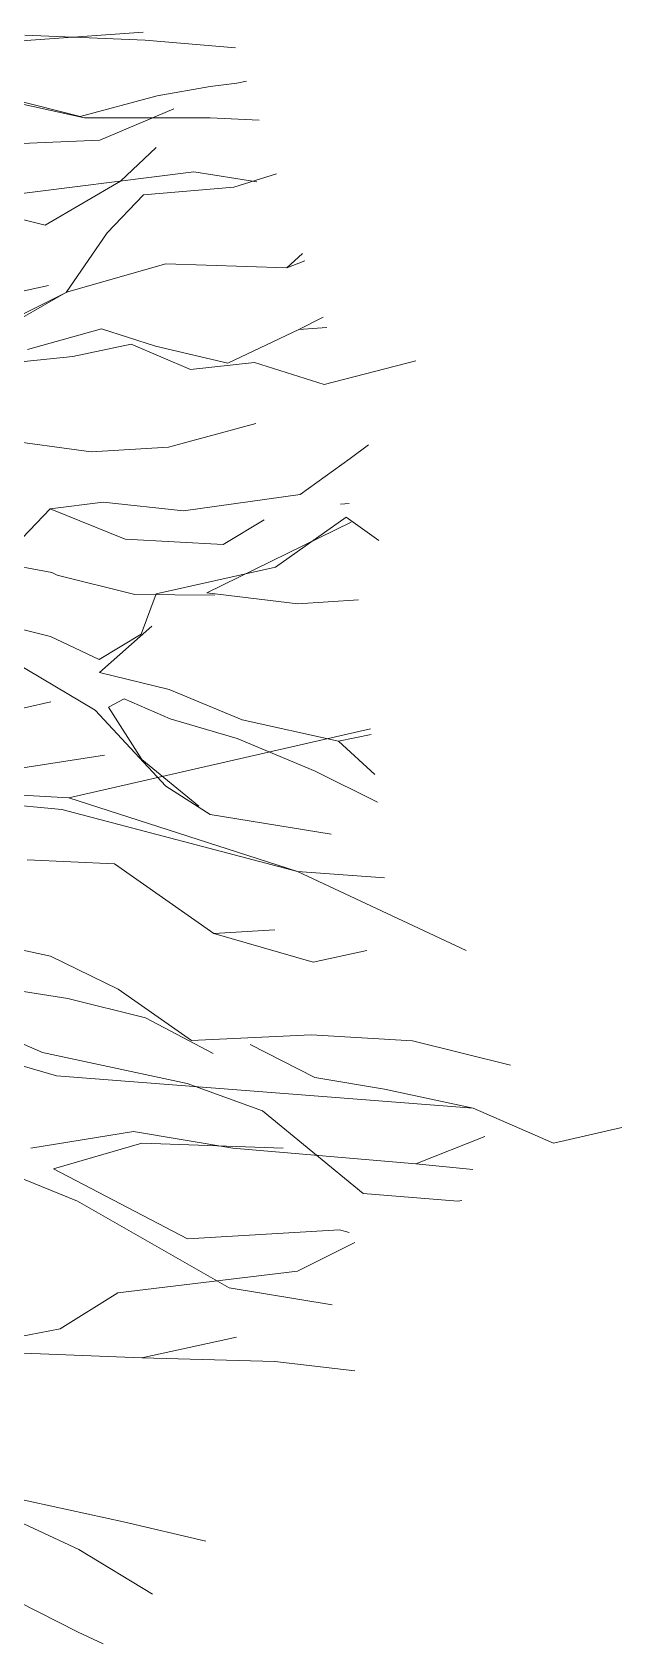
# Model space of a CAD drawing. Header units: millimetres. Extents: x -13512 to 8923, y -6533 to 5096.
# Drawn here: x -216.1 to -92.6, y -6105.7 to -5767.7 of the extents above; entities that cross this region are included whole.
import ezdxf

# ---------------------------------------------------------------- set-up
doc = ezdxf.new("R2010")
doc.units = ezdxf.units.MM
for name, color, linetype, lineweight in [('A-ELEWACJA CIENKA', 11, 'Continuous', 13), ('B-materiały', 9, 'Continuous', 0), ('Layer1', 7, 'Continuous', 0)]:
    doc.layers.add(name, color=color, linetype=linetype, lineweight=lineweight)

# ---------------------------------------------------------------- blocks, each defined once
blk = doc.blocks.new('A$C2EBD462E')
at = {"layer": 'B-materiały'}
for p, q in [((212.93, 665.65), (187.76, 666.69)), ((231.92, 664.02), (212.93, 665.65)), ((215.46, 653.98), (226.58, 655.94)), ((226.58, 655.94), (232.15, 656.63)), ((232.15, 656.63), (234.18, 657.07)), ((200.26, 649.38), (181.7, 653.45)), ((185.31, 653.23), (199.36, 649.67)), ((199.36, 649.67), (215.46, 653.98)), ((226.58, 649.38), (200.26, 649.38)), ((236.86, 648.85), (226.58, 649.38)), ((207.78, 636.1), (215.3, 643.15)), ((191.98, 626.88), (207.78, 636.1)), ((231.58, 634.83), (240.51, 637.63)), ((162.32, 634.21), (191.98, 626.88)), ((205, 625.23), (212.62, 633.24)), ((212.62, 633.24), (231.58, 634.83)), ((196.38, 612.72), (205, 625.23)), ((217.31, 618.74), (196.49, 612.78)), ((242.63, 617.93), (217.31, 618.74)), ((245.95, 620.93), (242.63, 617.93)), ((242.63, 617.93), (246.45, 619.37)), ((196.49, 612.78), (176, 601.04)), ((178.72, 603.9), (196.38, 612.72)), ((188.3, 600.79), (203.83, 605.09)), ((203.83, 605.09), (215.1, 601.46)), ((230.27, 597.93), (245.17, 605.01)), ((245.17, 605.01), (250.29, 607.59)), ((245.17, 605.01), (251.01, 605.37)), ((210.06, 601.89), (197.83, 599.35)), ((222.48, 596.62), (210.06, 601.89)), ((197.83, 599.35), (176.66, 597.14)), ((215.1, 601.46), (230.27, 597.93)), ((269.72, 598.41), (250.49, 593.41)), ((235.85, 598.07), (222.48, 596.62)), ((250.49, 593.41), (235.85, 598.07)), ((217.86, 580.3), (236.17, 585.23)), ((177.02, 582.63), (201.68, 579.34)), ((201.68, 579.34), (217.86, 580.3)), ((255.91, 577.9), (259.75, 580.79)), ((245.48, 570.38), (255.91, 577.9)), ((193.05, 567.39), (204.18, 568.78)), ((204.18, 568.78), (220.99, 566.97)), ((220.99, 566.97), (245.48, 570.38)), ((253.91, 568.35), (255.75, 568.51)), ((184.34, 558.23), (193.05, 567.39)), ((193.05, 567.39), (208.78, 560.98)), ((256.12, 564.57), (225.89, 549.78)), ((229.34, 559.9), (237.87, 565.05)), ((240.28, 555.16), (255.1, 565.59)), ((255.1, 565.59), (261.92, 560.73)), ((208.78, 560.98), (229.34, 559.9)), ((193.38, 553.99), (180.47, 556.46)), ((215.28, 549.51), (240.28, 555.16)), ((194.51, 553.46), (193.38, 553.99)), ((210.81, 549.4), (194.51, 553.46)), ((227.58, 549.26), (210.81, 549.4)), ((212.14, 541.05), (215.28, 549.51)), ((225.89, 549.78), (244.94, 547.46)), ((244.94, 547.46), (257.66, 548.27)), ((174.61, 545.14), (193.16, 540.58)), ((203.33, 535.8), (212.14, 541.05)), ((214.33, 542.78), (203.4, 533.01)), ((193.16, 540.58), (203.33, 535.8)), ((202.48, 525.17), (182.63, 536.96)), ((203.4, 533.01), (218.02, 529.47)), ((208.57, 527.55), (205.26, 525.8)), ((218.17, 523.33), (208.57, 527.55)), ((218.02, 529.47), (233.26, 523.15)), ((217.31, 509.19), (202.48, 525.17)), ((205.26, 525.8), (212.24, 514.8)), ((196.99, 506.75), (260.2, 521.22)), ((232.24, 519.21), (218.17, 523.33)), ((233.26, 523.15), (253.48, 518.62)), ((248.61, 512.36), (232.24, 519.21)), ((253.48, 518.62), (260.31, 520.04)), ((253.48, 518.62), (261.1, 511.66)), ((212.24, 514.8), (224.21, 505.04)), ((261.65, 505.82), (248.61, 512.36)), ((136.31, 510.28), (196.99, 506.75)), ((195.49, 504.31), (160.38, 507.56)), ((226.58, 503.23), (217.31, 509.19)), ((244.89, 491.29), (195.49, 504.31)), ((196.99, 506.75), (244.89, 491.29)), ((251.91, 499.16), (226.58, 503.23)), ((188.22, 493.74), (206.52, 492.92)), ((206.52, 492.92), (227.33, 478.28)), ((244.89, 491.29), (263.14, 490)), ((280.24, 474.75), (244.89, 491.29)), ((179.12, 476.54), (193.16, 473.54)), ((227.33, 478.28), (240.12, 479.09)), ((240.12, 479.09), (227.33, 478.28)), ((227.33, 478.28), (227.33, 478.28)), ((227.33, 478.28), (248.15, 472.31)), ((193.16, 473.54), (207.3, 466.63)), ((248.15, 472.31), (259.43, 474.75)), ((196.73, 464.69), (181.59, 467.1)), ((207.3, 466.63), (222.65, 455.84)), ((213.04, 460.63), (196.73, 464.69)), ((170.54, 462.36), (191.43, 453.38)), ((227.19, 453.16), (213.04, 460.63)), ((222.65, 455.84), (247.76, 457.03)), ((247.76, 457.03), (268.96, 455.77)), ((194.35, 448.43), (173.52, 454.61)), ((191.43, 453.38), (221.76, 446.88)), ((234.96, 455.03), (248.54, 448.11)), ((268.96, 455.77), (289.51, 450.68)), ((281.67, 441.68), (194.35, 448.43)), ((221.76, 446.88), (237.55, 441.13)), ((248.54, 448.11), (263.13, 445.68)), ((263.13, 445.68), (281.67, 441.68)), ((198.75, 422.15), (156.37, 439.5)), ((237.55, 441.13), (258.68, 423.77)), ((298.55, 434.35), (281.67, 441.68)), ((188.97, 433.27), (210.53, 436.79)), ((210.53, 436.79), (231.35, 433.27)), ((298.55, 434.35), (312.84, 437.6)), ((312.84, 437.6), (298.55, 434.35)), ((212.29, 434.35), (193.73, 428.93)), ((241.88, 433.27), (212.29, 434.35)), ((231.35, 433.27), (269.71, 430.01)), ((269.71, 430.01), (284.14, 435.74)), ((269.71, 430.01), (281.66, 428.84)), ((193.73, 428.93), (221.82, 414.28)), ((258.68, 423.77), (278.49, 422.15)), ((230.59, 403.98), (198.75, 422.15)), ((278.49, 422.15), (279.3, 422.29)), ((221.82, 414.28), (253.66, 416.18)), ((253.66, 416.18), (255.73, 415.58)), ((244.89, 407.5), (256.92, 413.47)), ((207.22, 402.94), (244.89, 407.5)), ((195.12, 395.38), (207.22, 402.94)), ((252.16, 400.45), (230.59, 403.98)), ((171.77, 390.88), (195.12, 395.38)), ((212.29, 389.34), (232.1, 393.67)), ((232.1, 393.67), (212.29, 389.34)), ((171.77, 390.88), (212.29, 389.34)), ((212.29, 389.34), (240.12, 388.52)), ((240.12, 388.52), (256.92, 386.62)), ((185.39, 359.94), (208.42, 354.93)), ((199.07, 349.11), (184.37, 356)), ((208.42, 354.93), (225.68, 350.89)), ((214.52, 339.72), (199.07, 349.11)), ((176.88, 342.97), (198.95, 331.79)), ((198.95, 331.79), (204.15, 329.35))]:
    blk.add_line(p, q, dxfattribs=at)

msp = doc.modelspace()

# ---------------------------------------------------------------- linework, layer by layer
at = {"layer": 'Layer1'}
for p, q in [((-232.56, -5770.48), (-192.92, -5767.69)), ((-232.56, -5770.48), (-192.92, -5767.69)), ((-232.56, -5770.48), (-192.92, -5767.69)), ((-232.56, -5770.48), (-192.92, -5767.69)), ((-232.56, -5770.48), (-192.92, -5767.69)), ((-232.56, -5770.48), (-192.92, -5767.69)), ((-232.56, -5770.48), (-192.92, -5767.69)), ((-232.56, -5770.48), (-192.92, -5767.69)), ((-201.95, -5790.34), (-186.48, -5783.72)), ((-201.95, -5790.34), (-186.48, -5783.72)), ((-201.95, -5790.34), (-186.48, -5783.72)), ((-201.95, -5790.34), (-186.48, -5783.72)), ((-201.95, -5790.34), (-186.48, -5783.72)), ((-201.95, -5790.34), (-186.48, -5783.72)), ((-201.95, -5790.34), (-186.48, -5783.72)), ((-201.95, -5790.34), (-186.48, -5783.72)), ((-227.73, -5791.39), (-201.95, -5790.34)), ((-227.73, -5791.39), (-201.95, -5790.34)), ((-227.73, -5791.39), (-201.95, -5790.34)), ((-227.73, -5791.39), (-201.95, -5790.34)), ((-227.73, -5791.39), (-201.95, -5790.34)), ((-227.73, -5791.39), (-201.95, -5790.34)), ((-227.73, -5791.39), (-201.95, -5790.34)), ((-227.73, -5791.39), (-201.95, -5790.34)), ((-226.44, -5802.54), (-182.29, -5796.96)), ((-226.44, -5802.54), (-182.29, -5796.96)), ((-226.44, -5802.54), (-182.29, -5796.96)), ((-226.44, -5802.54), (-182.29, -5796.96)), ((-226.44, -5802.54), (-182.29, -5796.96)), ((-226.44, -5802.54), (-182.29, -5796.96)), ((-226.44, -5802.54), (-182.29, -5796.96)), ((-226.44, -5802.54), (-182.29, -5796.96)), ((-182.29, -5796.96), (-169.08, -5799.05)), ((-182.29, -5796.96), (-169.08, -5799.05)), ((-182.29, -5796.96), (-169.08, -5799.05)), ((-182.29, -5796.96), (-169.08, -5799.05)), ((-182.29, -5796.96), (-169.08, -5799.05)), ((-182.29, -5796.96), (-169.08, -5799.05)), ((-182.29, -5796.96), (-169.08, -5799.05)), ((-182.29, -5796.96), (-169.08, -5799.05)), ((-234.88, -5825.64), (-212.74, -5820.77)), ((-234.88, -5825.64), (-212.74, -5820.77)), ((-234.88, -5825.64), (-212.74, -5820.77)), ((-234.88, -5825.64), (-212.74, -5820.77)), ((-234.88, -5825.64), (-212.74, -5820.77)), ((-234.88, -5825.64), (-212.74, -5820.77)), ((-234.88, -5825.64), (-212.74, -5820.77)), ((-234.88, -5825.64), (-212.74, -5820.77)), ((-230.63, -5912.31), (-212.26, -5908.13)), ((-212.26, -5908.13), (-230.63, -5912.31)), ((-230.63, -5912.31), (-212.26, -5908.13)), ((-212.26, -5908.13), (-230.63, -5912.31)), ((-230.63, -5912.31), (-212.26, -5908.13)), ((-212.26, -5908.13), (-230.63, -5912.31)), ((-230.63, -5912.31), (-212.26, -5908.13)), ((-212.26, -5908.13), (-230.63, -5912.31)), ((-230.63, -5912.31), (-212.26, -5908.13)), ((-212.26, -5908.13), (-230.63, -5912.31)), ((-230.63, -5912.31), (-212.26, -5908.13)), ((-212.26, -5908.13), (-230.63, -5912.31)), ((-230.63, -5912.31), (-212.26, -5908.13)), ((-212.26, -5908.13), (-230.63, -5912.31)), ((-230.63, -5912.31), (-212.26, -5908.13)), ((-212.26, -5908.13), (-230.63, -5912.31)), ((-221.28, -5922.42), (-200.98, -5919.28)), ((-221.28, -5922.42), (-200.98, -5919.28)), ((-221.28, -5922.42), (-200.98, -5919.28)), ((-221.28, -5922.42), (-200.98, -5919.28)), ((-221.28, -5922.42), (-200.98, -5919.28)), ((-221.28, -5922.42), (-200.98, -5919.28)), ((-221.28, -5922.42), (-200.98, -5919.28)), ((-221.28, -5922.42), (-200.98, -5919.28))]:
    msp.add_line(p, q, dxfattribs=at)

# ---------------------------------------------------------------- block references
at = {"layer": 'A-ELEWACJA CIENKA'}
msp.add_blockref('A$C2EBD462E', (-405.44, -6435.01), dxfattribs=at)

doc.saveas('drawing.dxf')
